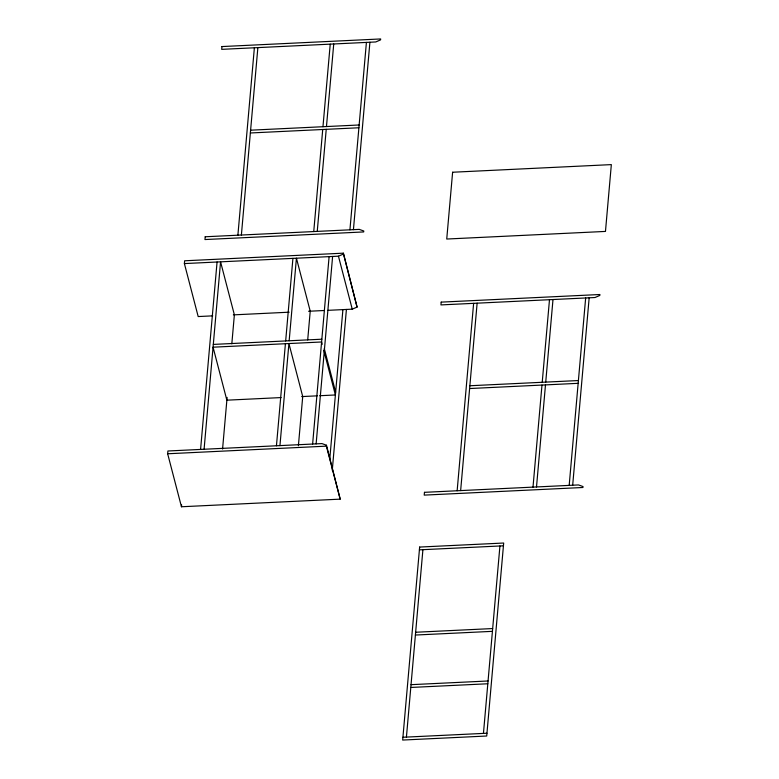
<?xml version="1.0" encoding="UTF-8"?>
<svg xmlns="http://www.w3.org/2000/svg" width="779" height="779" viewBox="0 0 779 779"><rect width="100%" height="100%" fill="white"/><g stroke="black" fill="none" stroke-linecap="round" stroke-linejoin="round"><path stroke-width="1.17" d="M167.66 453.767L167.904 450.992L321.961 443.592L326.469 445.228L340.189 499.144L181.458 506.759L167.66 453.767L326.382 446.153L340.189 499.144M212.745 315.855L198.187 316.556L184.389 263.575L184.633 260.79L343.354 253.175L357.074 307.082L352.244 309.166L327.988 310.334M181.458 506.759L181.624 504.899M200.583 449.425L217.068 262.007M204.088 449.249L220.564 261.832L234.372 314.823L231.821 343.841M237.887 235.2L254.373 47.782M222.57 449.035L227.108 397.397M241.383 235.034L257.868 47.616M276.448 445.783L285.416 343.724M285.669 340.939L292.923 258.365M279.943 445.617L288.921 343.558L302.719 396.54L298.396 445.763M289.165 340.774L296.429 258.2L310.227 311.181L307.705 339.907M313.742 231.558L322.72 129.499M322.964 126.714L330.228 44.14M317.248 231.392L326.226 129.333M326.469 126.549L333.733 43.975M312.622 444.04L329.108 256.632M316.128 443.874L332.614 256.457M326.382 446.153L326.469 445.228M357.074 307.082L343.354 253.175M329.829 458.334L342.906 309.614M349.927 229.824L366.412 42.407M332.263 470.263L346.412 309.448M353.432 229.659L369.908 42.241M406.424 737.1L422.909 549.682M457.146 490.76L473.622 303.343M460.642 490.585L477.128 303.177M483.447 733.399L499.933 545.982M533.002 487.118L541.98 385.06M542.223 382.275L549.487 299.701M536.507 486.953L545.485 384.894M545.728 382.109L552.993 299.535M569.186 485.385L585.662 297.968M572.682 485.21L589.167 297.792M184.389 263.575L338.446 256.184L343.276 254.1M250.604 130.19L359.148 124.981M250.361 132.975L358.905 127.766M233.369 314.872L289.165 312.194M308.581 311.259L324.346 310.5M213.31 344.415L321.844 339.206M469.864 385.751L578.408 380.541M281.131 397.572L226.864 400.182L213.056 347.191L321.6 341.981L322.214 344.337M301.639 396.589L317.316 395.839M319.721 395.722L335.398 394.972L323.752 350.229M469.62 388.536L578.164 383.326M419.404 549.847L503.438 545.816M415.645 632.256L492.669 628.556M415.402 635.041L492.425 631.341M411.03 684.673L488.063 680.982M410.786 687.458L487.82 683.767M402.918 737.265L486.953 733.234M338.446 256.184L352.244 309.166M324.298 348.622L335.652 392.188M205.208 236.767L204.965 239.552L363.686 231.938L363.774 231.003L359.265 229.377L205.208 236.767M221.937 46.565L221.694 49.35L375.751 41.959L380.58 39.875L380.658 38.95L221.937 46.565M419.647 547.062L402.675 740.05L486.709 736.019L503.682 543.031L419.647 547.062M424.467 492.328L424.214 495.113L582.945 487.488L583.023 486.563L578.524 484.937L424.467 492.328M441.187 302.125L440.943 304.91L595 297.52L599.84 295.436L599.918 294.511L441.187 302.125M452.618 172.237L446.737 239.036L605.468 231.421L611.34 164.612L452.618 172.237"/></g></svg>
